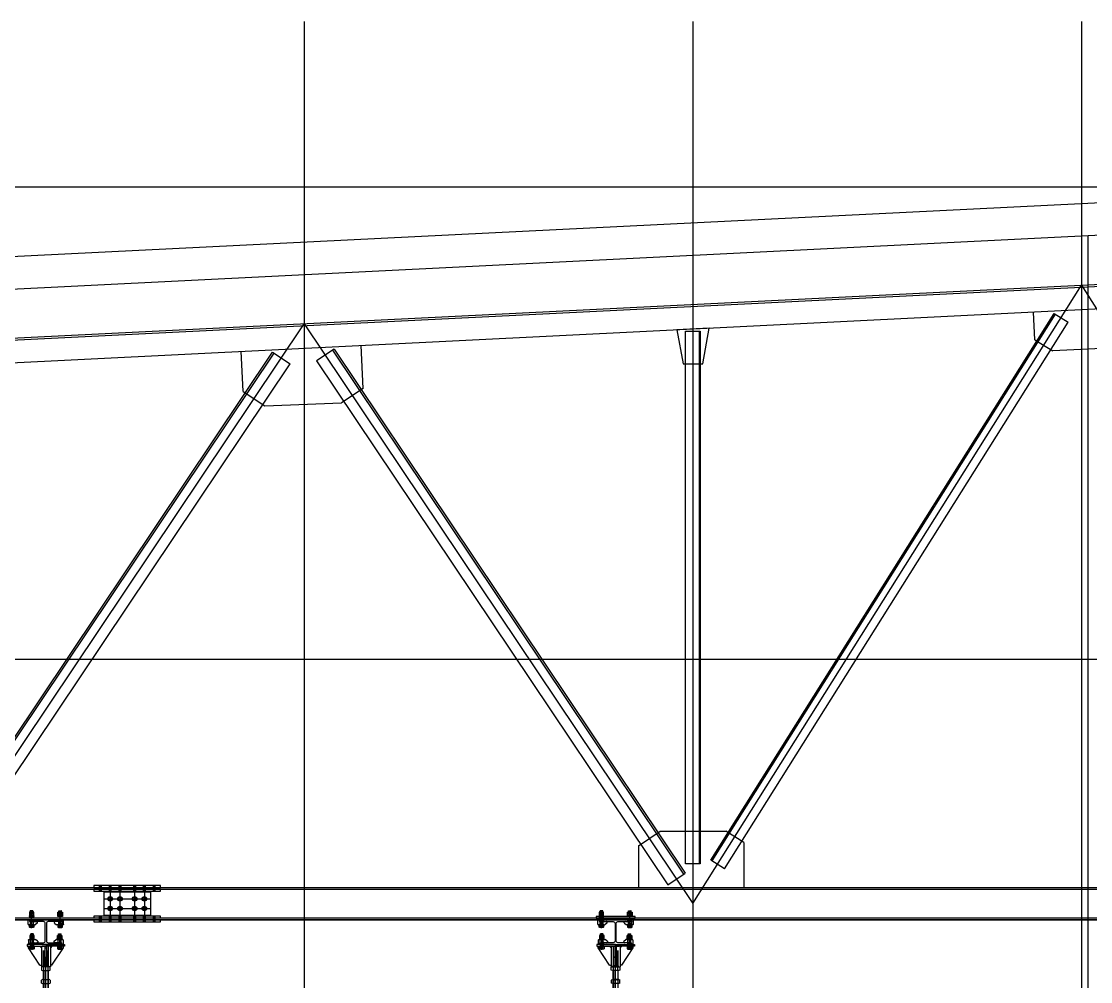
# Model space of a CAD drawing. Header units: millimetres. Extents: x 5349504 to 6791112, y -2212455 to -2153443.
# Drawn here: x 6488861 to 6495429, y -2189302 to -2183405 of the extents above; entities that cross this region are included whole.
import ezdxf

# ---------------------------------------------------------------- set-up
doc = ezdxf.new("R2010")
doc.units = ezdxf.units.MM
doc.header["$LTSCALE"] = 400
for name, pattern in [('CEN', [62, 60, -1, 0, -1]), ('CENTER', [50.8, 31.75, -6.35, 6.35, -6.35]), ('HIDDEN', [0.375, 0.25, -0.125])]:
    doc.linetypes.add(name, pattern=pattern)
doc.layers.get('0').update_dxf_attribs({"lineweight": 9})
doc.layers.get('DEFPOINTS').update_dxf_attribs({"color": 140})
for name, color, linetype in [('3ELEV', 3, 'Continuous'), ('4ELEV', 4, 'Continuous'), ('5ELEV', 5, 'Continuous'), ('BOLT', 5, 'Continuous'), ('CEN', 1, 'CEN'), ('EQUIP', 8, 'Continuous'), ('GRND', 8, 'Continuous'), ('GUSSET', 8, 'Continuous'), ('WAL', 3, 'Continuous')]:
    doc.layers.add(name, color=color, linetype=linetype)

# ---------------------------------------------------------------- blocks, each defined once
blk = doc.blocks.new('A$C245D25EF')
for p, q in [((0, 36.4), (0, 35)), ((2.1, 40.5), (14.4, 49.1)), ((24, 32), (5.9, 30.1)), ((54.5, 49.1), (14.4, 49.1)), ((20.8, 49.1), (50.8, 49.1)), ((26.3, 31.8), (24, 32)), ((26.3, 31.8), (26.3, 28.9)), ((49.2, 26), (29.3, 26)), ((51.7, 21.7), (49.2, 26)), ((54.5, 20), (54.4, 20)), ((57.5, 46.1), (57.5, 23))]:
    blk.add_line(p, q)
for centre, radius, start, end in [((5, 36.4), 5, 124.77871, 180), ((5, 35), 5, 180, 279.92625), ((29.3, 29), 3, 180, 270), ((54.4, 23), 3, 206.56505, 270), ((54.5, 46.1), 3, 0, 90), ((54.5, 23), 3, 270, 0)]:
    blk.add_arc(centre, radius, start, end)
at = {"layer": 'EQUIP'}
for p, q in [((26.3, 34), (26.3, 47.1)), ((45.9, 29.3), (26.7, 31.7)), ((35.8, 26), (35.8, 49.1)), ((45.3, 31), (45.3, 47.1)), ((48.9, 26.4), (48.2, 27.6))]:
    blk.add_line(p, q, dxfattribs=at)
blk.add_circle((35.8, 49.1), 0.2, dxfattribs=at)
for centre, radius, start, end in [((24.3, 34), 2, 262.74681, 0), ((24.3, 47.1), 2, 0, 90), ((47.3, 47.1), 2, 90, 180), ((47.3, 31), 2, 180, 249.91357), ((45.5, 26.3), 3, 26.56505, 82.74681)]:
    blk.add_arc(centre, radius, start, end, dxfattribs=at)
blk = doc.blocks.new('A$C09A963A0')
for p, q in [((3.5, 13), (24.2, 13)), ((6.9, 11.9), (6.9, 0)), ((20.8, 11.9), (20.8, 0))]:
    blk.add_line(p, q)
blk.add_lwpolyline([(0, 0), (0, 11.9, -0.309401), (6.9, 11.9, -0.154701), (20.8, 11.9, -0.309401), (27.7, 11.9), (27.7, 0), (0, 0)], format="xyb")
blk = doc.blocks.new('A$C24874AEF')
for p, q in [((19.6, 167.1, 0), (40.4, 167.1, 0)), ((19.6, 157.1, 0), (40.4, 157.1, 0)), ((22, 175, 0), (23, 176, 0)), ((22, 167.1, 0), (22, 175, 0)), ((38, 175, 0), (22, 175, 0)), ((37, 176, 0), (23, 176, 0)), ((23.1, 166, 0), (23.1, 158.1, 0)), ((36.9, 166, 0), (36.9, 158.1, 0)), ((38, 175, 0), (37, 176, 0)), ((38, 167.1, 0), (38, 175, 0)), ((210.4, 167.1, 0), (189.6, 167.1, 0)), ((210.4, 157.1, 0), (189.6, 157.1, 0)), ((192, 175, 0), (193, 176, 0)), ((192, 167.1, 0), (192, 175, 0)), ((192, 175, 0), (208, 175, 0)), ((193, 176, 0), (207, 176, 0)), ((193.1, 166, 0), (193.1, 158.1, 0)), ((206.9, 166, 0), (206.9, 158.1, 0)), ((208, 175, 0), (207, 176, 0)), ((208, 167.1, 0), (208, 175, 0)), ((7.5, 90), (7.5, 100)), ((77.5, -15), (7.5, 90)), ((26.9, 100), (30.9, 96)), ((29.1, 100), (33.1, 96)), ((77.5, 100), (87.5, 90)), ((152.5, 100), (142.5, 90)), ((152.5, -15), (222.5, 90)), ((200.9, 100), (196.9, 96)), ((203.1, 100), (199.1, 96)), ((222.5, 90), (222.5, 100)), ((77.5, -15), (87.5, -15)), ((152.5, -15), (142.5, -15))]:
    blk.add_line(p, q)
at = {"elevation": 0}
for points in [[(45, 141.1), (45, 144.1), (15, 144.1), (15, 141.1), (45, 141.1)], [(185, 141.1), (185, 144.1), (215, 144.1), (215, 141.1), (185, 141.1)]]:
    blk.add_lwpolyline(points, dxfattribs=at)
for points in [[(23.1, 166, 0.309401), (16.1, 166), (16.1, 158.1, 0.309401), (23.1, 158.1, 0.154701), (36.9, 158.1, 0.309401), (43.9, 158.1), (43.9, 166, 0.309401), (36.9, 166, 0.154701), (23.1, 166)], [(206.9, 166, -0.309401), (213.9, 166), (213.9, 158.1, -0.309401), (206.9, 158.1, -0.154701), (193.1, 158.1, -0.309401), (186.1, 158.1), (186.1, 166, -0.309401), (193.1, 166, -0.154701), (206.9, 166)]]:
    blk.add_lwpolyline(points, format="xyb", dxfattribs=at)
for points in [[(115, 112), (0, 112), (0, 100), (115, 100)], [(43.3, 100), (43.3, 96), (16.7, 96), (16.7, 100), (43.3, 100)], [(115, 112), (230, 112), (230, 100), (115, 100)], [(186.7, 100), (186.7, 96), (213.3, 96), (213.3, 100), (186.7, 100)]]:
    blk.add_lwpolyline(points)
for points in [[(87.5, 100), (87.5, 94), (81.5, 100)], [(142.5, 100), (148.5, 100), (142.5, 94)]]:
    blk.add_solid(points)
at = {"layer": 'EQUIP'}
for p, q in [((23, 176, 0), (23, 167.1, 0)), ((30, 78.1), (30, 176)), ((37, 176, 0), (37, 167.1, 0)), ((193, 176, 0), (193, 167.1, 0)), ((200, 78.1), (200, 176)), ((207, 176, 0), (207, 167.1, 0)), ((21, 112), (21, 100)), ((30, 111), (30, 97)), ((39, 112), (39, 100)), ((87.5, 100), (87.5, -25)), ((137.5, 100), (92.5, 100)), ((110.5, 90), (119.5, 90)), ((142.5, 100), (142.5, -25)), ((191, 112), (191, 100)), ((200, 111), (200, 97)), ((209, 112), (209, 100)), ((142.5, -25), (87.5, -25))]:
    blk.add_line(p, q, dxfattribs=at)
at = {"layer": 'EQUIP', "color": 3, "linetype": 'HIDDEN'}
for p, q in [((100, -25), (100, 100)), ((101.9, -25), (101.9, 100)), ((128.1, -25), (128.1, 100)), ((130, 100), (130, -25))]:
    blk.add_line(p, q, dxfattribs=at)
at = {"layer": 'EQUIP'}
blk.add_lwpolyline([(119.5, -15), (110.5, -15), (110.5, 100), (119.5, 100)], close=True, dxfattribs=at)
at = {"xscale": -1}
for name, p in [('A$C245D25EF', (65.8, 92, 0)), ('A$C09A963A0', (43.9, 144.1, 0))]:
    blk.add_blockref(name, p, dxfattribs=at)
for name, p in [('A$C245D25EF', (164.3, 92, 0)), ('A$C09A963A0', (186.1, 144.1, 0))]:
    blk.add_blockref(name, p)
at = {"extrusion": (0, 0, -1), "xscale": -1, "zscale": -1, "rotation": 180}
blk.add_blockref('A$C09A963A0', (-43.9, 96), dxfattribs=at)
at = {"extrusion": (0, 0, -1), "zscale": -1, "rotation": 180}
blk.add_blockref('A$C09A963A0', (-186.1, 96), dxfattribs=at)
blk = doc.blocks.new('A$C45230962')
at = {"color": 2, "linetype": 'HIDDEN'}
for p, q in [((-128.6, 148.4), (-126.7, 150.3)), ((-128.6, 91.7), (-128.6, 148.4)), ((-128.6, 148.4), (-98.6, 148.4)), ((-126.7, 150.3), (-100.5, 150.3)), ((-100.5, 150.3), (-98.6, 148.4)), ((-98.6, 148.4), (-98.6, 91.7)), ((-128.6, -91.7), (-128.6, -147.9)), ((-98.6, -147.9), (-98.6, -91.7)), ((-128.6, -147.9), (-98.6, -147.9)), ((-128.6, -147.9), (-126.7, -149.7)), ((-126.7, -149.7), (-100.5, -149.7)), ((-100.5, -149.7), (-98.6, -147.9))]:
    blk.add_line(p, q, dxfattribs=at)
at = {"color": 1, "linetype": 'CENTER'}
blk.add_line((-113.6, -153), (-113.6, 152), dxfattribs=at)
for p, q in [((-133.6, 67.7), (-93.7, 67.7)), ((-128.6, -67.7), (-128.6, 67.7)), ((-126.9, 69.8), (-126.9, 91.7)), ((-100.4, 69.8), (-100.4, 91.7)), ((-98.6, -67.7), (-98.6, 67.7)), ((-140.2, -9.9), (-140.2, 9.9)), ((-133.6, 12), (-93.7, 12)), ((-126.9, 9.9), (-126.9, -12)), ((-100.4, 9.9), (-100.4, -12)), ((-87.1, 9.9), (-87.1, -9.9)), ((-133.6, -12), (-93.7, -12)), ((-133.6, -67.7), (-93.7, -67.7)), ((-126.9, -69.8), (-126.9, -91.7)), ((-100.4, -69.8), (-100.4, -91.7))]:
    blk.add_line(p, q)
for points in [[(-140.2, 91.7), (-140.2, 69.8, 0.309401), (-126.9, 69.8, 0.154701), (-100.4, 69.8, 0.309401), (-87.1, 69.8), (-87.1, 91.7), (-140.2, 91.7)], [(-140.2, -91.7), (-140.2, -69.8, -0.309401), (-126.9, -69.8, -0.154701), (-100.4, -69.8, -0.309401), (-87.1, -69.8), (-87.1, -91.7), (-140.2, -91.7)]]:
    blk.add_lwpolyline(points, format="xyb")
for centre, radius, start, end in [((-133.6, 0.2), 11.8, 55.61575, 124.38425), ((-113.6, -31.9), 43.9, 72.41205, 107.58795), ((-93.7, 0.2), 11.8, 55.61575, 124.38425), ((-133.6, -0.2), 11.8, 235.61575, 304.38425), ((-113.6, 31.9), 43.9, 252.41205, 287.58795), ((-93.7, -0.2), 11.8, 235.61575, 304.38425)]:
    blk.add_arc(centre, radius, start, end)
at = {"layer": 'EQUIP', "color": 2, "linetype": 'HIDDEN'}
for p, q in [((-126.7, 91.7), (-126.7, 150.3)), ((-100.5, 91.7), (-100.5, 150.3)), ((-126.7, -91.7), (-126.7, -149.7)), ((-100.5, -91.7), (-100.5, -149.7))]:
    blk.add_line(p, q, dxfattribs=at)
at = {"layer": 'EQUIP'}
for p, q in [((-87.6, 91.7), (-139.6, 91.7)), ((-126.7, 67.7), (-126.7, -67.7)), ((-100.5, 67.7), (-100.5, -67.7)), ((-87.6, -91.7), (-139.6, -91.7))]:
    blk.add_line(p, q, dxfattribs=at)
blk = doc.blocks.new('BL-EQ-SECT_1_20230313')
at = {"layer": 'EQUIP'}
for p, q in [((64178.4, 12300.6, -13027.4), (64199.1, 12300.6, -13027.4)), ((64178.4, 12290.6, -13027.4), (64199.1, 12290.6, -13027.4)), ((64180.8, 12308.5), (64181.8, 12309.5)), ((64180.8, 12300.6, -13027.4), (64180.8, 12308.5)), ((64196.8, 12308.5), (64180.8, 12308.5)), ((64181.8, 12309.5), (64181.8, 12300.6, -13027.4)), ((64195.8, 12309.5), (64181.8, 12309.5)), ((64181.8, 12299.5, -13027.4), (64181.8, 12291.7, -13027.4)), ((64188.8, 12201.6), (64188.8, 12309.5, 0)), ((64195.7, 12299.5, -13027.4), (64195.7, 12291.7, -13027.4)), ((64195.8, 12309.5), (64195.8, 12300.6, -13027.4)), ((64196.8, 12308.5), (64195.8, 12309.5)), ((64196.8, 12300.6, -13027.4), (64196.8, 12308.5)), ((64374.1, 12300.6, -13027.4), (64353.4, 12300.6, -13027.4)), ((64374.1, 12290.6, -13027.4), (64353.4, 12290.6, -13027.4)), ((64355.8, 12308.5), (64356.8, 12309.5)), ((64355.8, 12300.6, -13027.4), (64355.8, 12308.5)), ((64355.8, 12308.5), (64371.8, 12308.5)), ((64356.8, 12309.5), (64356.8, 12300.6, -13027.4)), ((64356.8, 12309.5), (64370.8, 12309.5)), ((64356.8, 12299.5, -13027.4), (64356.8, 12291.7, -13027.4)), ((64363.8, 12201.6), (64363.8, 12309.5, 0)), ((64370.7, 12299.5, -13027.4), (64370.7, 12291.7, -13027.4)), ((64370.8, 12309.5), (64370.8, 12300.6, -13027.4)), ((64371.8, 12308.5), (64370.8, 12309.5)), ((64371.8, 12300.6, -13027.4), (64371.8, 12308.5)), ((67678.4, 12300.6, -13027.4), (67699.1, 12300.6, -13027.4)), ((67678.4, 12290.6, -13027.4), (67699.1, 12290.6, -13027.4)), ((67680.8, 12308.5), (67681.8, 12309.5)), ((67680.8, 12300.6, -13027.4), (67680.8, 12308.5)), ((67696.8, 12308.5), (67680.8, 12308.5)), ((67681.8, 12309.5), (67681.8, 12300.6, -13027.4)), ((67695.8, 12309.5), (67681.8, 12309.5)), ((67681.8, 12299.5, -13027.4), (67681.8, 12291.7, -13027.4)), ((67688.8, 12201.6), (67688.8, 12309.5, 0)), ((67695.7, 12299.5, -13027.4), (67695.7, 12291.7, -13027.4)), ((67695.8, 12309.5), (67695.8, 12300.6, -13027.4)), ((67696.8, 12308.5), (67695.8, 12309.5)), ((67696.8, 12300.6, -13027.4), (67696.8, 12308.5)), ((67874.1, 12300.6, -13027.4), (67853.4, 12300.6, -13027.4)), ((67874.1, 12290.6, -13027.4), (67853.4, 12290.6, -13027.4)), ((67855.8, 12308.5), (67856.8, 12309.5)), ((67855.8, 12300.6, -13027.4), (67855.8, 12308.5)), ((67855.8, 12308.5), (67871.8, 12308.5)), ((67856.8, 12309.5), (67856.8, 12300.6, -13027.4)), ((67856.8, 12309.5), (67870.8, 12309.5)), ((67856.8, 12299.5, -13027.4), (67856.8, 12291.7, -13027.4)), ((67863.8, 12201.6), (67863.8, 12309.5, 0)), ((67870.7, 12299.5, -13027.4), (67870.7, 12291.7, -13027.4)), ((67870.8, 12309.5), (67870.8, 12300.6, -13027.4)), ((67871.8, 12308.5), (67870.8, 12309.5)), ((67871.8, 12300.6, -13027.4), (67871.8, 12308.5)), ((64396.3, 12252.6), (64156.3, 12252.6)), ((64179.8, 12235.5), (64179.8, 12223.5)), ((64185.6, 12223.5), (64189.6, 12219.5)), ((64187.9, 12223.5), (64191.9, 12219.5)), ((64188.8, 12234.5), (64188.8, 12220.5)), ((64197.8, 12235.5), (64197.8, 12223.5)), ((64354.8, 12235.5), (64354.8, 12223.5)), ((64364.6, 12223.5), (64360.6, 12219.5)), ((64366.9, 12223.5), (64362.9, 12219.5)), ((64363.8, 12234.5), (64363.8, 12220.5)), ((64372.8, 12235.5), (64372.8, 12223.5)), ((67656.3, 12252.6), (67896.3, 12252.6)), ((67679.8, 12235.5), (67679.8, 12223.5)), ((67685.6, 12223.5), (67689.6, 12219.5)), ((67687.9, 12223.5), (67691.9, 12219.5)), ((67688.8, 12234.5), (67688.8, 12220.5)), ((67697.8, 12235.5), (67697.8, 12223.5)), ((67854.8, 12235.5), (67854.8, 12223.5)), ((67864.6, 12223.5), (67860.6, 12219.5)), ((67866.9, 12223.5), (67862.9, 12219.5)), ((67863.8, 12234.5), (67863.8, 12220.5)), ((67872.8, 12235.5), (67872.8, 12223.5)), ((64258.8, 11965.6, -13027.4), (64258.8, 11970.6, -13027.4)), ((64258.8, 11970.6, -13027.4), (64293.8, 11970.6, -13027.4)), ((64293.8, 11965.6, -13027.4), (64293.8, 11970.6, -13027.4)), ((67793.8, 11970.6, -13027.4), (67758.8, 11970.6, -13027.4)), ((67758.8, 11965.6, -13027.4), (67758.8, 11970.6, -13027.4)), ((67793.8, 11965.6, -13027.4), (67793.8, 11970.6, -13027.4))]:
    blk.add_line(p, q, dxfattribs=at)
at = {"layer": 'EQUIP', "elevation": -13027.4}
for points in [[(64181.8, 12299.5, 0.309401), (64174.9, 12299.5), (64174.9, 12291.7, 0.309401), (64181.8, 12291.7, 0.154701), (64195.7, 12291.7, 0.309401), (64202.6, 12291.7), (64202.6, 12299.5, 0.309401), (64195.7, 12299.5, 0.154701), (64181.8, 12299.5)], [(64370.7, 12299.5, -0.309401), (64377.6, 12299.5), (64377.6, 12291.7, -0.309401), (64370.7, 12291.7, -0.154701), (64356.8, 12291.7, -0.309401), (64349.9, 12291.7), (64349.9, 12299.5, -0.309401), (64356.8, 12299.5, -0.154701), (64370.7, 12299.5)], [(67681.8, 12299.5, 0.309401), (67674.9, 12299.5), (67674.9, 12291.7, 0.309401), (67681.8, 12291.7, 0.154701), (67695.7, 12291.7, 0.309401), (67702.6, 12291.7), (67702.6, 12299.5, 0.309401), (67695.7, 12299.5, 0.154701), (67681.8, 12299.5)], [(67870.7, 12299.5, -0.309401), (67877.6, 12299.5), (67877.6, 12291.7, -0.309401), (67870.7, 12291.7, -0.154701), (67856.8, 12291.7, -0.309401), (67849.9, 12291.7), (67849.9, 12299.5, -0.309401), (67856.8, 12299.5, -0.154701), (67870.7, 12299.5)]]:
    blk.add_lwpolyline(points, format="xyb", dxfattribs=at)
blk.add_lwpolyline([(64156.3, 12274.6), (64396.3, 12274.6), (64396.3, 12262.6), (64156.3, 12262.6)], close=True, dxfattribs=at)
at = {"layer": 'EQUIP'}
for points, elevation in [([(64203.8, 12274.6), (64203.8, 12277.6), (64173.8, 12277.6), (64173.8, 12274.6), (64203.8, 12274.6)], -13027.4), ([(64202.1, 12223.5), (64202.1, 12219.5), (64175.5, 12219.5), (64175.5, 12223.5), (64202.1, 12223.5)], 0), ([(64348.8, 12274.6), (64348.8, 12277.6), (64378.8, 12277.6), (64378.8, 12274.6), (64348.8, 12274.6)], -13027.4), ([(64350.5, 12223.5), (64350.5, 12219.5), (64377.1, 12219.5), (64377.1, 12223.5), (64350.5, 12223.5)], 0), ([(67703.8, 12274.6), (67703.8, 12277.6), (67673.8, 12277.6), (67673.8, 12274.6), (67703.8, 12274.6)], -13027.4), ([(67702.1, 12223.5), (67702.1, 12219.5), (67675.5, 12219.5), (67675.5, 12223.5), (67702.1, 12223.5)], 0), ([(67848.8, 12274.6), (67848.8, 12277.6), (67878.8, 12277.6), (67878.8, 12274.6), (67848.8, 12274.6)], -13027.4), ([(67850.5, 12223.5), (67850.5, 12219.5), (67877.1, 12219.5), (67877.1, 12223.5), (67850.5, 12223.5)], 0)]:
    blk.add_lwpolyline(points, dxfattribs=dict(at, elevation=elevation))
for points in [[(64276.3, 12102.6), (64201.3, 12102.6), (64201.3, 12112.6), (64261.8, 12112.6, 0.414214), (64272.8, 12123.6), (64272.8, 12231.6, 0.414214), (64261.8, 12242.6), (64201.3, 12242.6), (64201.3, 12252.6), (64351.3, 12252.6), (64351.3, 12242.6), (64290.8, 12242.6, 0.414214), (64279.8, 12231.6), (64279.8, 12123.6, 0.414214), (64290.8, 12112.6), (64351.3, 12112.6), (64351.3, 12102.6), (64276.3, 12102.6)], [(67776.3, 12102.6), (67851.3, 12102.6), (67851.3, 12112.6), (67790.8, 12112.6, -0.414214), (67779.8, 12123.6), (67779.8, 12231.6, -0.414214), (67790.8, 12242.6), (67851.3, 12242.6), (67851.3, 12252.6), (67701.3, 12252.6), (67701.3, 12242.6), (67761.8, 12242.6, -0.414214), (67772.8, 12231.6), (67772.8, 12123.6, -0.414214), (67761.8, 12112.6), (67701.3, 12112.6), (67701.3, 12102.6), (67776.3, 12102.6)]]:
    blk.add_lwpolyline(points, format="xyb", dxfattribs=at)
at = {"layer": 'EQUIP', "xscale": -1}
for name, p in [('A$C09A963A0', (64202.6, 12277.6, -13027.4)), ('A$C09A963A0', (67702.6, 12277.6, -13027.4)), ('A$C24874AEF', (67891.3, 11990.6)), ('A$C45230962', (67662.6, 11873.8, -13027.4))]:
    blk.add_blockref(name, p, dxfattribs=at)
at = {"layer": 'EQUIP'}
for name, p in [('A$C09A963A0', (64349.9, 12277.6, -13027.4)), ('A$C09A963A0', (67849.9, 12277.6, -13027.4)), ('A$C24874AEF', (64161.3, 11990.6)), ('A$C45230962', (64389.9, 11873.8, -13027.4))]:
    blk.add_blockref(name, p, dxfattribs=at)
at = {"layer": 'EQUIP', "rotation": 180}
for p in [(64224.5, 12272.6), (67724.5, 12272.6)]:
    blk.add_blockref('A$C245D25EF', p, dxfattribs=at)
at = {"layer": 'EQUIP', "extrusion": (0, 0, -1), "xscale": -1, "zscale": -1, "rotation": 180}
for p in [(-64202.6, 12219.5), (-67702.6, 12219.5)]:
    blk.add_blockref('A$C09A963A0', p, dxfattribs=at)
at = {"layer": 'EQUIP', "xscale": -1, "rotation": 180}
for p in [(64328, 12272.6), (67828, 12272.6)]:
    blk.add_blockref('A$C245D25EF', p, dxfattribs=at)
at = {"layer": 'EQUIP', "extrusion": (0, 0, -1), "zscale": -1, "rotation": 180}
for p in [(-64349.9, 12219.5), (-67849.9, 12219.5)]:
    blk.add_blockref('A$C09A963A0', p, dxfattribs=at)
blk = doc.blocks.new('SPLICE_H200_S')
at = {"layer": 'BOLT'}
for points in [[(205, 112), (-205, 112), (-205, 100), (205, 100)], [(205, 88), (-205, 88), (-205, 76), (205, 76)], [(145, 70), (-145, 70), (-145, -70), (145, -70)], [(-115, 24.2), (-105, 18.5), (-95, 24.2), (-95, 35.8), (-105, 41.5), (-115, 35.8)], [(-55, 24.2), (-45, 18.5), (-35, 24.2), (-35, 35.8), (-45, 41.5), (-55, 35.8)], [(35, 24.2), (45, 18.5), (55, 24.2), (55, 35.8), (45, 41.5), (35, 35.8)], [(95, 24.2), (105, 18.5), (115, 24.2), (115, 35.8), (105, 41.5), (95, 35.8)], [(-115, -35.8), (-105, -41.5), (-95, -35.8), (-95, -24.2), (-105, -18.5), (-115, -24.2)], [(-55, -35.8), (-45, -41.5), (-35, -35.8), (-35, -24.2), (-45, -18.5), (-55, -24.2)], [(35, -35.8), (45, -41.5), (55, -35.8), (55, -24.2), (45, -18.5), (35, -24.2)], [(95, -35.8), (105, -41.5), (115, -35.8), (115, -24.2), (105, -18.5), (95, -24.2)], [(205, -76), (-205, -76), (-205, -88), (205, -88)], [(205, -100), (-205, -100), (-205, -112), (205, -112)]]:
    blk.add_lwpolyline(points, close=True, dxfattribs=at)
at = {"layer": 'BOLT', "const_width": 20}
for points in [[(-165, 76), (-165, 112)], [(-105, 76), (-105, 112)], [(-45, 76), (-45, 112)], [(45, 76), (45, 112)], [(105, 76), (105, 112)], [(165, 76), (165, 112)], [(-165, -112), (-165, -76)], [(-105, -112), (-105, -76)], [(-45, -112), (-45, -76)], [(45, -112), (45, -76)], [(105, -112), (105, -76)], [(165, -112), (165, -76)]]:
    blk.add_lwpolyline(points, dxfattribs=at)
at = {"layer": 'BOLT'}
for centre, radius in [((-105, 30), 14), ((-105, 30), 10), ((-45, 30), 14), ((-45, 30), 10), ((45, 30), 14), ((45, 30), 10), ((105, 30), 14), ((105, 30), 10), ((-105, -30), 14), ((-105, -30), 10), ((-45, -30), 14), ((-45, -30), 10), ((45, -30), 14), ((45, -30), 10), ((105, -30), 14), ((105, -30), 10)]:
    blk.add_circle(centre, radius, dxfattribs=at)
at = {"layer": 'DEFPOINTS'}
for p, q in [((-105, 70), (-105, -70)), ((-45, 70), (-45, -70)), ((45, 70), (45, -70)), ((105, 70), (105, -70)), ((-145, 30), (145, 30)), ((-145, -30), (145, -30))]:
    blk.add_line(p, q, dxfattribs=at)
blk = doc.blocks.new('BL-ROOF_SECT_1')
at = {"layer": '5ELEV'}
for p, q in [((39200, 3543.2), (58277.6, 4489)), ((39200, 3531.2), (58278.2, 4477)), ((39200, 3393.1), (58285, 4339.2)), ((46194.4, 3724.8), (46279, 3671.6)), ((44014, 3614.8), (44014, 344.9)), ((41392, 3486.7), (41500, 3414.3)), ((41770.4, 3505.5), (41662.4, 3433.1)), ((44168.8, 314.4), (44084.2, 367.6)), ((43819.7, 215), (43927.6, 287.4)), ((39200, 188), (58300, 188)), ((39200, 12), (58300, 12))]:
    blk.add_line(p, q, dxfattribs=at)
for points in [[(44084.2, 367.6), (46194.4, 3724.8)], [(44092.6, 362.3), (46202.8, 3719.5)], [(44168.8, 314.4), (46279, 3671.6)], [(39247.4, 287.4), (41392, 3486.7)], [(41760.4, 3498.8), (43917.7, 280.7)], [(41770.4, 3505.5), (43927.6, 287.4)], [(39257.3, 280.7), (41402, 3480)], [(41662.4, 3433.1), (43819.7, 215)], [(39355.3, 215), (41500, 3414.3)]]:
    blk.add_lwpolyline(points, dxfattribs=at)
for points in [[(43930, 3614.8), (44020, 3614.8), (44020, 344.9), (43930, 344.9)], [(39200, 200), (58300, 200), (58300, 0), (39200, 0)]]:
    blk.add_lwpolyline(points, close=True, dxfattribs=at)
at = {"layer": 'CEN'}
blk.add_line((43975, 5518.2), (43975, -1487.1), dxfattribs=at)
for points in [[(0, 1600), (58500, 4500), (107500, 1600)], [(39200, 100), (41587.5, 3661.6), (43975, 100), (46362.5, 3898.3), (48750, 100), (51137.5, 4135), (53525, 100), (55912.5, 4371.7), (58300, 100)]]:
    blk.add_lwpolyline(points, dxfattribs=at)
at = {"layer": 'DEFPOINTS'}
for p, q in [((41587.5, 5518.2), (41587.5, -1487.1)), ((46362.5, 5518.2), (46362.5, -1487.1))]:
    blk.add_line(p, q, dxfattribs=at)
blk.add_lwpolyline([(0, 0), (107500, 0), (107500, 4500), (0, 4500)], close=True, dxfattribs=at)
at = {"layer": 'GUSSET'}
for p, q in [((46075.2, 3563.4), (46066.8, 3733.5)), ((46075.2, 3563.4), (46185.3, 3494.2)), ((41212.5, 3245.9), (41200.3, 3492.2)), ((41949.9, 3264.6), (41936.8, 3528.7)), ((46529.5, 3510.4), (46185.3, 3494.2)), ((41212.5, 3245.9), (41345.4, 3156.8)), ((41949.9, 3264.6), (41817, 3175.5)), ((41345.4, 3156.8), (41817, 3175.5)), ((43640.2, 455.8), (43773.1, 544.9)), ((43773.1, 544.9), (44177.9, 544.9)), ((44288, 475.7), (44177.9, 544.9)), ((44288, 475.7), (44288, 200)), ((43640.2, 455.8), (43640.2, 200))]:
    blk.add_line(p, q, dxfattribs=at)
blk.add_lwpolyline([(44035, 3414.8), (44074.9, 3634.7), (43875.1, 3624.8), (43915, 3414.8), (44035, 3414.8)], dxfattribs=at)
at = {"layer": '4ELEV'}
blk.add_blockref('SPLICE_H200_S', (40500, 100), dxfattribs=at)

msp = doc.modelspace()

# ---------------------------------------------------------------- linework, layer by layer
at = {"layer": '3ELEV'}
for p, q in [((6507511.3, -2183923), (6448386.3, -2186854)), ((6507511.3, -2184123.2), (6448386.3, -2187054.2))]:
    msp.add_line(p, q, dxfattribs=at)
at = {"layer": 'CEN'}
for p, q in [((6583899.4, -2184423.6), (6421181.9, -2184423.6)), ((6583899.4, -2187323.6), (6421181.9, -2187323.6))]:
    msp.add_line(p, q, dxfattribs=at)
msp.add_lwpolyline([(6449011.3, -2187323.6), (6507511.3, -2184423.6)], dxfattribs=at)

# ---------------------------------------------------------------- block references
at = {"layer": 'GRND', "xscale": -1}
msp.add_blockref('BL-EQ-SECT_1_20230313', (6556787.5, -2201176.2), dxfattribs=at)

# ---------------------------------------------------------------- next in the draw order: linework, layer by layer
at = {"layer": 'DEFPOINTS'}
msp.add_line((5349504.4, -2188923.6), (6791112.4, -2188923.6), dxfattribs=at)
at = {"layer": 'WAL', "ltscale": 1000}
msp.add_line((6495411.3, -2184723.1), (6495411.3, -2197923.6), dxfattribs=at)

# ---------------------------------------------------------------- next in the draw order: block references
at = {"layer": '5ELEV'}
msp.add_blockref('BL-ROOF_SECT_1', (6449011.3, -2188923.6), dxfattribs=at)

doc.saveas('drawing.dxf')
